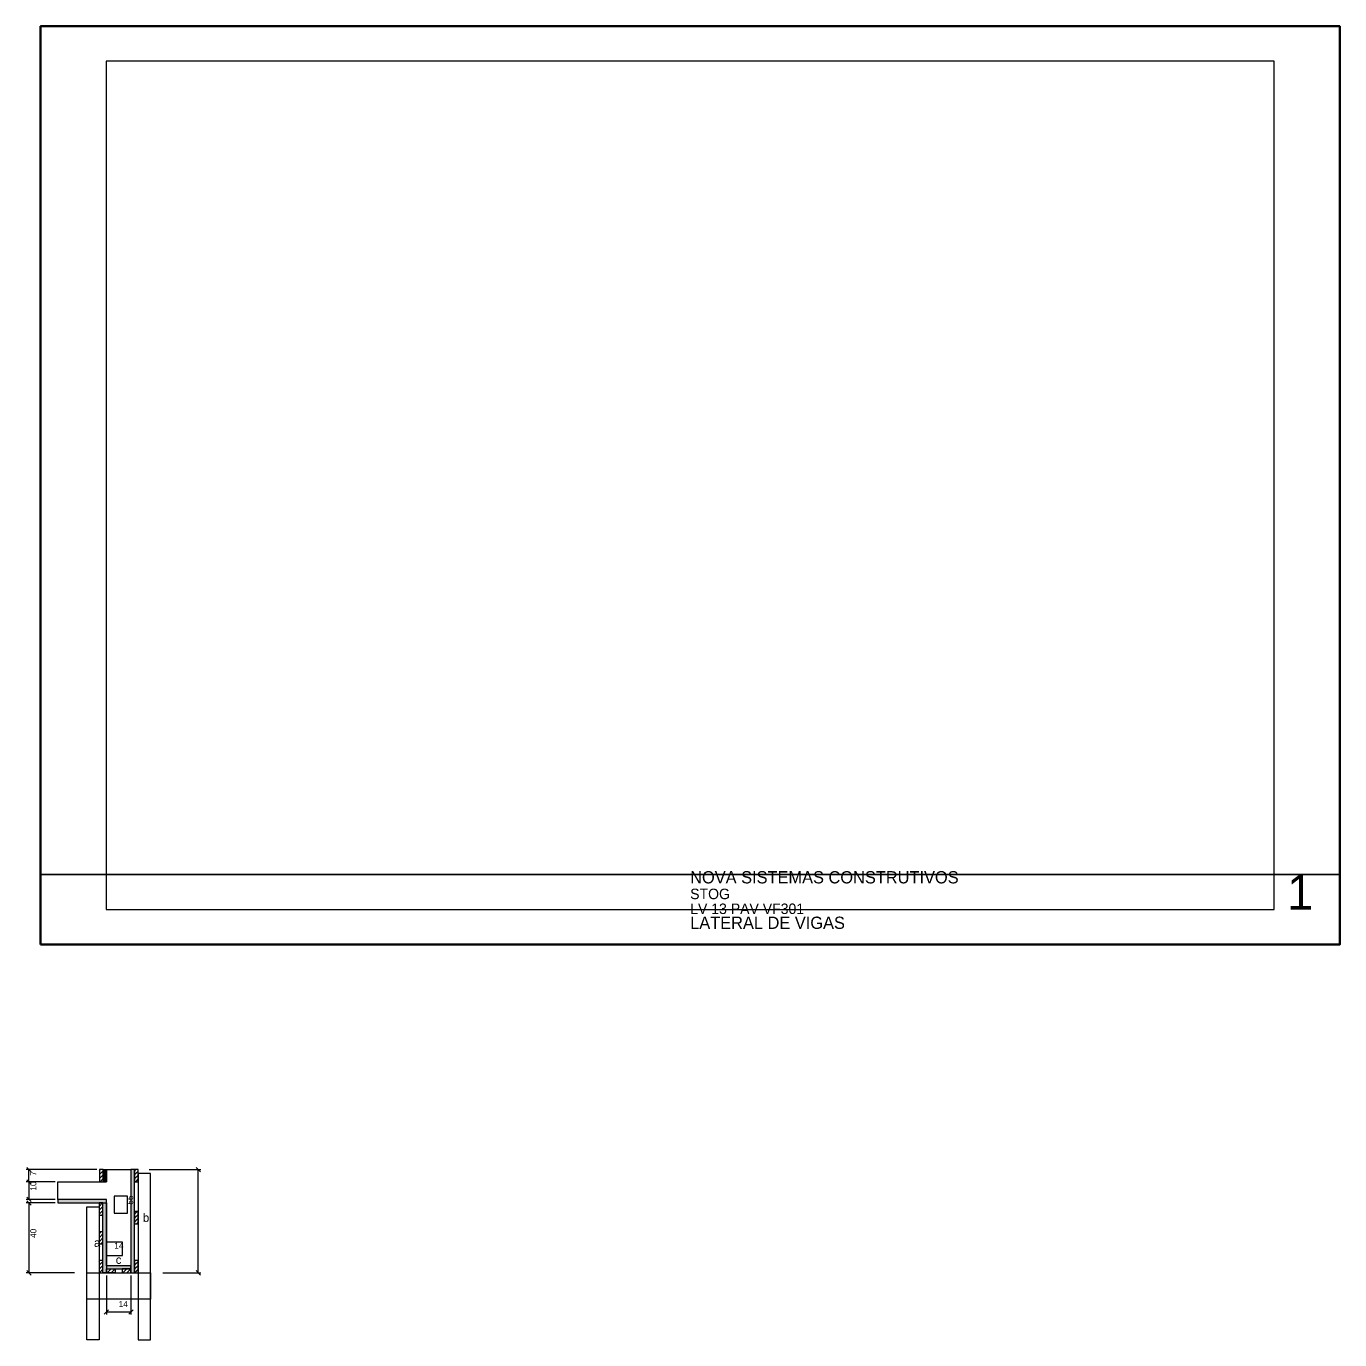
# Model space of a CAD drawing. Extents: x -9000 to 4466, y -272 to 1250.
# Drawn here: x -16 to 1485, y -252 to 1250 of the extents above; entities that cross this region are included whole.
import ezdxf

# ---------------------------------------------------------------- set-up
doc = ezdxf.new("R2010")
doc.units = 0
for name, color, linetype in [('CARIMBO', 255, 'Continuous'), ('CONCRETO', 251, 'Continuous'), ('COTA', 241, 'Continuous'), ('Cota Seção (2x)', 241, 'Continuous'), ('detalhes', 7, 'Continuous'), ('Folhas', 255, 'Continuous'), ('Hachura', 251, 'Continuous'), ('Madeira', 126, 'Continuous'), ('Painéis', 200, 'Continuous'), ('SARR_3.5x7', 81, 'Continuous')]:
    doc.layers.add(name, color=color, linetype=linetype)

msp = doc.modelspace()

# ---------------------------------------------------------------- hatches: boundary and pattern name
at = {"layer": 'Hachura'}
h = msp.add_hatch(dxfattribs=at)
h.set_pattern_fill('ANSI31')
h.paths.add_polyline_path([(67.25, -71.25), (71.65, -71.25), (71.65, -57.25), (67.25, -57.25), (67.25, -71.25)])
h = msp.add_hatch(color=7, dxfattribs=at)
h.dxf.hatch_style = 1
h.paths.add_polyline_path([(71.65, -57.25), (75.25, -57.25), (75.25, -71.25), (71.65, -71.25), (71.65, -57.25)])
h = msp.add_hatch(color=7, dxfattribs=at)
h.dxf.hatch_style = 1
h.paths.add_polyline_path([(107.25, -57.25), (103.25, -57.25), (103.25, -175.25), (107.25, -175.25), (107.25, -57.25)])
h = msp.add_hatch(dxfattribs=at)
h.set_pattern_fill('ANSI31')
h.paths.add_polyline_path([(107.25, -71.25), (111.65, -71.25), (111.65, -57.25), (107.25, -57.25), (107.25, -71.25)])
h = msp.add_hatch(color=7, dxfattribs=at)
h.dxf.hatch_style = 1
h.paths.add_polyline_path([(75.25, -95.25), (75.25, -91.25), (19.65, -91.25), (19.65, -95.25), (75.25, -95.25)])
h = msp.add_hatch(dxfattribs=at)
h.set_pattern_fill('ANSI31')
h.paths.add_polyline_path([(66.85, -109.25), (71.25, -109.25), (71.25, -95.25), (66.85, -95.25), (66.85, -109.25)])
h = msp.add_hatch(color=7, dxfattribs=at)
h.dxf.hatch_style = 1
h.paths.add_polyline_path([(75.25, -95.25), (71.25, -95.25), (71.25, -175.25), (75.25, -175.25), (75.25, -95.25)])
h = msp.add_hatch(dxfattribs=at)
h.set_pattern_fill('ANSI31')
h.paths.add_polyline_path([(107.25, -119.28), (111.65, -119.28), (111.65, -105.28), (107.25, -105.28), (107.25, -119.28)])
h = msp.add_hatch(dxfattribs=at)
h.set_pattern_fill('ANSI31')
h.paths.add_polyline_path([(66.85, -142.25), (71.25, -142.25), (71.25, -128.25), (66.85, -128.25), (66.85, -142.25)])
h = msp.add_hatch(dxfattribs=at)
h.set_pattern_fill('ANSI31')
h.paths.add_polyline_path([(66.85, -175.25), (71.25, -175.25), (71.25, -161.25), (66.85, -161.25), (66.85, -175.25)])
h = msp.add_hatch(dxfattribs=at)
h.set_pattern_fill('ANSI31')
h.paths.add_polyline_path([(107.25, -175.25), (111.65, -175.25), (111.65, -161.25), (107.25, -161.25), (107.25, -175.25)])
h = msp.add_hatch(color=7, dxfattribs=at)
h.dxf.hatch_style = 1
h.paths.add_polyline_path([(103.25, -170.85), (103.25, -167.25), (75.25, -167.25), (75.25, -170.85), (103.25, -170.85)])
h = msp.add_hatch(dxfattribs=at)
h.set_pattern_fill('ANSI31')
h.paths.add_polyline_path([(75.25, -175.25), (75.25, -170.85), (85.25, -170.85), (85.25, -175.25), (75.25, -175.25)])
h = msp.add_hatch(dxfattribs=at)
h.set_pattern_fill('ANSI31')
h.paths.add_polyline_path([(103.25, -175.25), (103.25, -170.85), (93.25, -170.85), (93.25, -175.25), (103.25, -175.25)])

# ---------------------------------------------------------------- linework, layer by layer
at = {"layer": 'CARIMBO', "lineweight": 35}
msp.add_line((0, 280), (1485, 280), dxfattribs=at)
at = {"layer": 'CONCRETO', "color": 251}
msp.add_lwpolyline([(19.65, -91.25), (19.65, -71.25), (75.25, -71.25), (75.25, -57.25), (103.25, -57.25), (103.25, -167.25), (75.25, -167.25), (75.25, -91.25)], close=True, dxfattribs=at)
at = {"layer": 'COTA', "color": 4}
for p, q in [((64.25, -57.25), (-16.407, -57.25)), ((-13.407, -71.25), (-13.407, -57.25)), ((124.25, -57.25), (183.122, -57.25)), ((180.122, -175.25), (180.122, -57.25)), ((16.65, -71.25), (-16.407, -71.25)), ((16.65, -71.25), (-16.407, -71.25)), ((-13.407, -71.25), (-13.407, -91.25)), ((16.65, -91.25), (-16.407, -91.25)), ((16.65, -95.25), (-16.407, -95.25)), ((-13.407, -95.25), (-13.407, -175.25)), ((38.65, -175.25), (-16.407, -175.25)), ((75.25, -178.25), (75.25, -222.977)), ((103.25, -178.25), (103.25, -222.977)), ((139.85, -175.25), (183.122, -175.25)), ((75.25, -219.977), (103.25, -219.977))]:
    msp.add_line(p, q, dxfattribs=at)
at = {"layer": 'COTA'}
for points in [[(-10.907, -59.75), (-15.907, -54.75)], [(182.622, -59.75), (177.622, -54.75)], [(-10.907, -73.75), (-15.907, -68.75)], [(-15.907, -68.75), (-10.907, -73.75)], [(-15.907, -88.75), (-10.907, -93.75)], [(-10.907, -97.75), (-15.907, -92.75)], [(-15.907, -172.75), (-10.907, -177.75)], [(177.622, -172.75), (182.622, -177.75)], [(77.75, -217.477), (72.75, -222.477)], [(100.75, -222.477), (105.75, -217.477)]]:
    msp.add_lwpolyline(points, dxfattribs=at)
at = {"layer": 'Cota Seção (2x)', "color": 180}
for p, q in [((99.25, -87.583), (84.25, -87.583)), ((84.25, -87.583), (84.25, -106.917)), ((99.25, -106.917), (99.25, -87.583)), ((84.25, -106.917), (99.25, -106.917)), ((93.583, -140.25), (74.917, -140.25)), ((74.917, -140.25), (74.917, -155.25)), ((93.583, -155.25), (93.583, -140.25)), ((74.917, -155.25), (93.583, -155.25))]:
    msp.add_line(p, q, dxfattribs=at)
at = {"layer": 'Folhas', "lineweight": 50}
msp.add_lwpolyline([(0, 200), (1485, 200), (1485, 1250), (0, 1250)], close=True, dxfattribs=at)
at = {"layer": 'Folhas', "lineweight": 25}
msp.add_lwpolyline([(75, 240), (1410, 240), (1410, 1210), (75, 1210)], close=True, dxfattribs=at)
at = {"layer": 'Madeira', "color": 126}
for points in [[(67.25, -71.25), (71.65, -71.25), (71.65, -57.25), (67.25, -57.25)], [(107.25, -71.25), (111.65, -71.25), (111.65, -57.25), (107.25, -57.25)], [(66.85, -109.25), (71.25, -109.25), (71.25, -95.25), (66.85, -95.25)], [(107.25, -119.28), (111.65, -119.28), (111.65, -105.28), (107.25, -105.28)], [(66.85, -142.25), (71.25, -142.25), (71.25, -128.25), (66.85, -128.25)], [(66.85, -175.25), (71.25, -175.25), (71.25, -161.25), (66.85, -161.25)], [(107.25, -175.25), (111.65, -175.25), (111.65, -161.25), (107.25, -161.25)], [(75.25, -175.25), (75.25, -170.85), (85.25, -170.85), (85.25, -175.25)], [(103.25, -175.25), (103.25, -170.85), (93.25, -170.85), (93.25, -175.25)]]:
    msp.add_lwpolyline(points, close=True, dxfattribs=at)
at = {"layer": 'Painéis', "color": 200}
for points in [[(71.65, -57.25), (75.25, -57.25), (75.25, -71.25), (71.65, -71.25)], [(107.25, -57.25), (103.25, -57.25), (103.25, -175.25), (107.25, -175.25)], [(75.25, -95.25), (75.25, -91.25), (19.65, -91.25), (19.65, -95.25)], [(71.25, -95.25), (75.25, -95.25), (75.25, -175.25), (71.25, -175.25)], [(103.25, -170.85), (103.25, -167.25), (75.25, -167.25), (75.25, -170.85)]]:
    msp.add_lwpolyline(points, close=True, dxfattribs=at)
at = {"layer": 'SARR_3.5x7', "color": 81}
for points in [[(125.65, -61.65), (111.65, -61.65), (111.65, -251.728), (125.65, -251.728)], [(52.85, -99.65), (66.85, -99.65), (66.85, -251.728), (52.85, -251.728)], [(52.85, -175.25), (125.65, -175.25), (125.65, -205.308), (52.85, -205.308)]]:
    msp.add_lwpolyline(points, close=True, dxfattribs=at)

# ---------------------------------------------------------------- texts
at = {"layer": 'CARIMBO'}
for s, height, p in [('NOVA SISTEMAS CONSTRUTIVOS', 14, (742.5, 270)), ('1', 40, (1425, 240)), ('STOG', 12, (742.5, 252)), ('LV 13 PAV VF301', 12, (742.5, 235)), ('LATERAL DE VIGAS', 14, (742.5, 218))]:
    msp.add_text(s, height=height, dxfattribs=at).set_placement(p)
at = {"layer": 'COTA', "color": 1}
for s, p in [('7', (-4.907, -64.25)), ('10', (-4.907, -81.25)), ('40', (-4.907, -135.25))]:
    msp.add_text(s, height=7, rotation=90, dxfattribs=at).set_placement(p)
msp.add_text('14', height=7, dxfattribs=at).set_placement((89.25, -214.477))
at = {"layer": 'Cota Seção (2x)', "color": 1}
msp.add_text('55', height=7, rotation=90, dxfattribs=at).set_placement((105.75, -97.25))
msp.add_text('14', height=7, dxfattribs=at).set_placement((84.25, -147.75))
at = {"layer": 'detalhes', "color": 4}
for s, p in [('b', (116.946, -117.027)), ('a', (60.995, -145.566)), ('c', (85.85, -165.014))]:
    msp.add_text(s, height=9.6, dxfattribs=at).set_placement(p)

doc.saveas('drawing.dxf')
